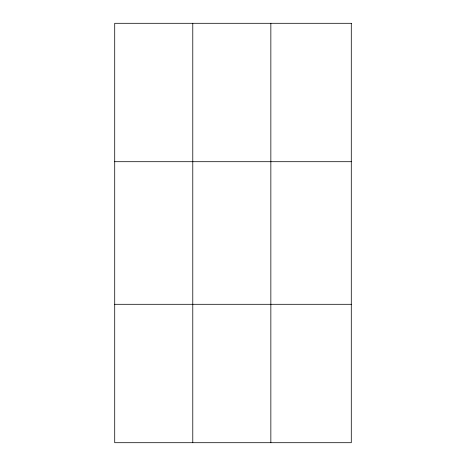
<?xml version="1.0" encoding="UTF-8"?>
<svg xmlns="http://www.w3.org/2000/svg" width="466" height="466" viewBox="0 0 466 466"><rect width="100%" height="100%" fill="white"/><g stroke="black" fill="none" stroke-linecap="round" stroke-linejoin="round"><path stroke-width="0.7" d="M192.778 442.7L192.778 23.3M270.851 442.7L270.851 23.3M114.712 161.702L351.288 161.702M114.712 304.298L351.288 304.298M351.288 23.3L351.288 442.7L114.712 442.7L114.712 23.3L351.288 23.3"/></g></svg>
